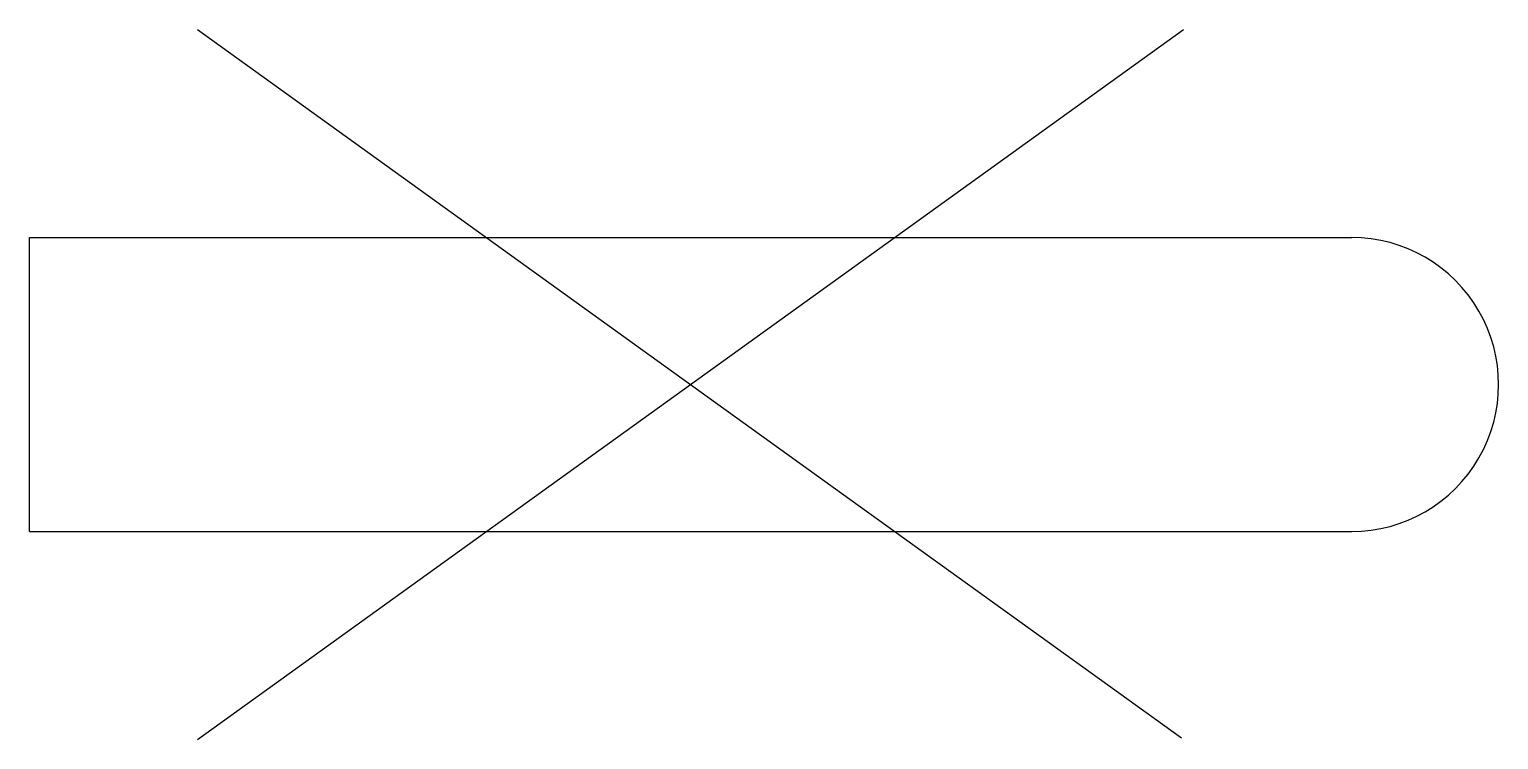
# Model space of a CAD drawing. Header units: metres. Extents: x 0 to 1, y -0.24 to 0.24.
import ezdxf

# ---------------------------------------------------------------- set-up
doc = ezdxf.new("R2010")
doc.units = ezdxf.units.M
doc.header["$LTSCALE"] = 0.2

msp = doc.modelspace()

# ---------------------------------------------------------------- linework, layer by layer
at = {"ltscale": 0.1, "flags": 128}
for points in [[(0.1144, 0.2416), (0.45, 0), (0.7856, 0.2416)], [(0.1144, -0.2416), (0.45, 0), (0.7841, -0.2405)]]:
    msp.add_lwpolyline(points, dxfattribs=at)
for points in [[(0, 0.1), (0.9, 0.1)], [(0, -0.1), (0, 0.1)], [(0, -0.1), (0.9, -0.1)]]:
    msp.add_lwpolyline(points)
msp.add_arc((0.9, 0), 0.1, 269.9997, 90.0003)

doc.saveas('drawing.dxf')
